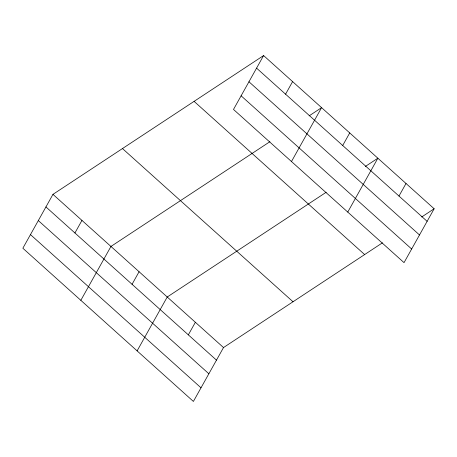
<?xml version="1.0" encoding="UTF-8"?>
<svg xmlns="http://www.w3.org/2000/svg" width="457" height="457" viewBox="0 0 457 457"><rect width="100%" height="100%" fill="white"/><g stroke="black" fill="none" stroke-linecap="round" stroke-linejoin="round"><path stroke-width="0.69" d="M263.603 55.56L233.493 109.44L404.039 262.638L434.15 208.763L263.603 55.56L52.961 194.362L22.85 248.237L193.397 401.44L223.507 347.56L382.463 242.821M74.925 232.979L81.952 220.405M80.838 300.323L110.948 246.449L269.898 141.71M132.062 284.3L139.088 271.726M137.117 350.879L167.228 297.004L326.184 192.266M285.568 94.182L292.594 81.609M188.341 334.855L195.368 322.282M291.48 161.527L321.591 107.652L309.115 115.872M342.704 145.503L349.731 132.93M347.76 212.082L377.87 158.208L365.394 166.428M398.984 196.059L406.01 183.486M421.674 216.984L434.15 208.763M256.577 68.139L427.124 221.337M248.956 81.769L419.503 234.967M241.113 95.81L411.654 249.008M194.094 101.363L364.64 254.566M122.47 148.559L293.017 301.757M52.961 194.362L223.507 347.56M45.934 206.935L216.481 360.133M38.314 220.565L208.86 373.763M30.465 234.607L201.011 387.81"/></g></svg>
